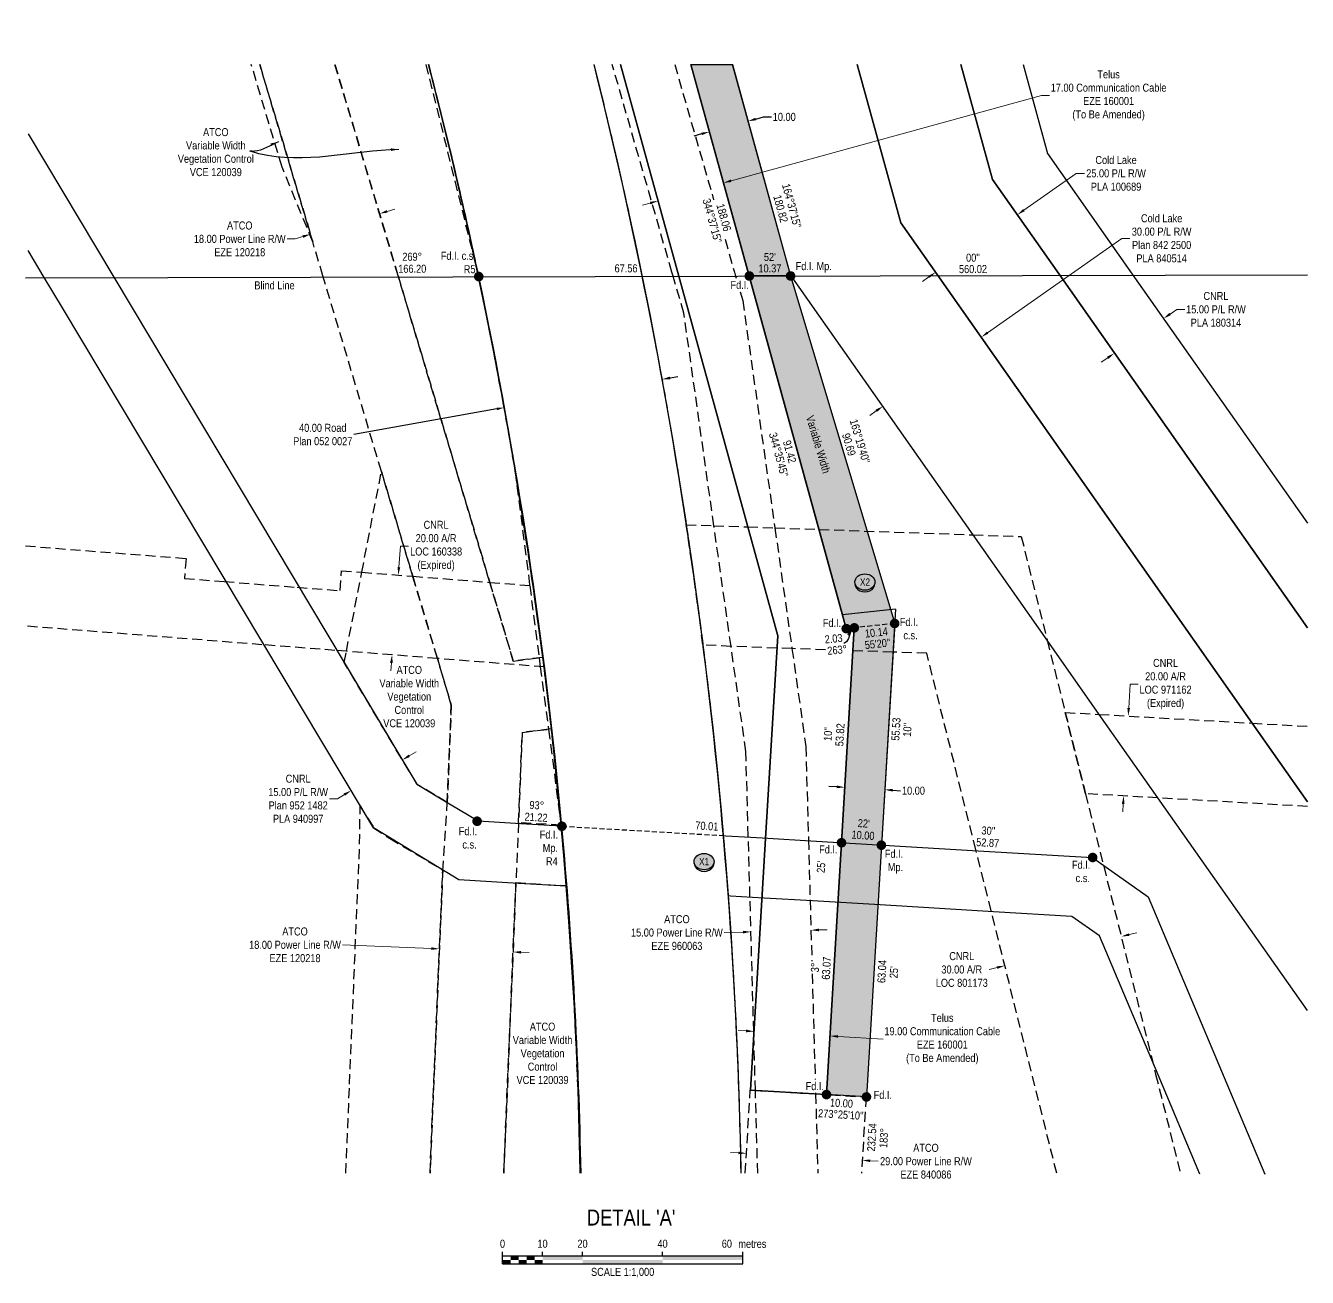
# Model space of a CAD drawing. Extents: x 506429 to 517084, y 6049655 to 6059669.
# Drawn here: x 508036 to 509636, y 6050134 to 6051697 of the extents above; entities that cross this region are included whole.
import ezdxf
from ezdxf.enums import TextEntityAlignment as Align

# ---------------------------------------------------------------- set-up
doc = ezdxf.new("R2010")
doc.units = 0
doc.header["$LTSCALE"] = 5
doc.header["$PDSIZE"] = 0.5
for name, pattern in [('foc-ACCESSROAD', [3.75, 2.5, -1.25]), ('foc-FLOWLINE', [3.75, 2.5, -1.25]), ('foc-TIELINE', [1.875, 1.25, -0.625]), ('foc-TRAV', [1.875, 1.25, -0.625])]:
    doc.linetypes.add(name, pattern=pattern)
doc.layers.get('Defpoints').update_dxf_attribs({"color": 9})
for name, color, linetype, lineweight in [('C-EZE-T', 13, 'Continuous', 9), ('F-AR-T', 190, 'Continuous', 9), ('F-EZE-T', 190, 'Continuous', 9), ('F-RW-T', 190, 'Continuous', 9)]:
    doc.layers.add(name, color=color, linetype=linetype, lineweight=lineweight)
for name, color, linetype in [('C-RW', 13, 'Continuous'), ('DETAIL-T', 7, 'Continuous'), ('F-AR', 190, 'foc-ACCESSROAD'), ('F-EZE', 190, 'foc-FLOWLINE'), ('F-RW', 190, 'Continuous'), ('F-VCE', 190, 'foc-FLOWLINE'), ('F-WS', 190, 'foc-ACCESSROAD'), ('L-BD', 7, 'Continuous'), ('L-BD1', 253, 'Continuous'), ('L-MON', 1, 'Continuous'), ('L-SEC', 7, 'Continuous'), ('L-TIE', 7, 'foc-TIELINE'), ('L-TITLEDB', 4, 'Continuous'), ('L-TITLEDB-T', 4, 'Continuous'), ('L-TRAV', 7, 'foc-TRAV'), ('P-CROSSINGS', 250, 'Continuous'), ('P-PROPOSED', 10, 'Continuous'), ('P-PROPOSED-H', 21, 'Continuous'), ('P-TXT', 4, 'Continuous')]:
    doc.layers.add(name, color=color, linetype=linetype)
doc.layers.add('Z-POINTNUMBER', color=215, linetype='Continuous', plot=False)
doc.styles.add('80', font='ARIALN.TTF', dxfattribs={"height": 10})
doc.styles.add('80CG', font='ARIALN.TTF', dxfattribs={"height": 10})
doc.styles.add('80L', font='ARIALN.TTF', dxfattribs={"height": 10})
doc.styles.add('Crossing', font='ARIALN.TTF', dxfattribs={"height": 10})
doc.dimstyles.new('Compass 5 000', dxfattribs={"dimscale": 5, "dimtxt": 9, "dimasz": 2, "dimexe": 0.2, "dimexo": 0.0625, "dimgap": 0.5, "dimtad": 0, "dimtih": 1, "dimtoh": 1, "dimzin": 0, "dimdsep": 46, "dimtxsty": '80CG', "dimcen": 0.1, "dimse1": 1, "dimse2": 1, "dimclrd": 256, "dimclrt": 256, "dimaunit": 1, "dimadec": 4, "dimazin": 0, "dimtfac": 0.06, "dimtofl": 0, "dimtmove": 0, "dimatfit": 1, "dimfxl": 0.2, "dimtolj": 1, "dimtzin": 0, "dimlwd": -1, "dimarcsym": 0})

# ---------------------------------------------------------------- blocks, each defined once
blk = doc.blocks.new('*D1034')
at = {"layer": 'Defpoints', "color": 0, "transparency": 16777216}
for p in [(508306, 6051025.9), (508298.1, 6050926.3), (508493.6, 6050910.9)]:
    blk.add_point(p, dxfattribs=at)
at = {"layer": 'F-AR-T', "transparency": 16777216}
for p, q in [((508502.2, 6051020.5), (508504.3, 6051046.9)), ((508504.3, 6051046.9), (508514.3, 6051046.9)), ((508492.8, 6050901), (508492, 6050891))]:
    blk.add_line(p, q, dxfattribs=at)
for points in [[(508500.5, 6051020.6), (508503.9, 6051020.4), (508501.4, 6051010.5)], [(508491.1, 6050901.1), (508494.5, 6050900.8), (508493.6, 6050910.9)]]:
    blk.add_solid(points, dxfattribs=at)
at = {"layer": 'F-AR-T', "transparency": 16777216, "insert": (508548.6, 6051046.9), "char_height": 10, "attachment_point": 5, "style": '80CG'}
blk.add_mtext('\\A1;CNRL\\P20.00 A/R\\PLOC 160338\\P(Expired)', dxfattribs=at)
blk = doc.blocks.new('*D1033')
at = {"layer": 'C-EZE-T', "transparency": 16777216}
for p, q in [((508917, 6051503), (509304.2, 6051609.4)), ((509304.2, 6051609.4), (509314.2, 6051609.4)), ((508816, 6051475.2), (508806.3, 6051472.6))]:
    blk.add_line(p, q, dxfattribs=at)
for points in [[(508916.6, 6051504.6), (508917.4, 6051501.4), (508907.3, 6051500.4)], [(508815.5, 6051476.8), (508816.4, 6051473.6), (508825.6, 6051477.9)]]:
    blk.add_solid(points, dxfattribs=at)
at = {"layer": 'Defpoints', "color": 0, "transparency": 16777216}
for p in [(508883.2, 6051588.1), (508801.5, 6051565.7), (508907.3, 6051500.4)]:
    blk.add_point(p, dxfattribs=at)
at = {"layer": 'C-EZE-T', "transparency": 16777216, "insert": (509388.1, 6051609.4), "char_height": 10, "attachment_point": 5, "style": '80CG'}
blk.add_mtext('\\A1;Telus\\P17.00 Communication Cable\\PEZE 160001\\P(To Be Amended) ', dxfattribs=at)
blk = doc.blocks.new('*D1032')
at = {"layer": 'Defpoints', "color": 0, "transparency": 16777216}
for p in [(508552.7, 6050543.9), (508551.5, 6050513.3), (508643.4, 6050509.4)]:
    blk.add_point(p, dxfattribs=at)
at = {"layer": 'F-RW-T', "transparency": 16777216}
for p, q in [((508542.7, 6050544.3), (508431.7, 6050548.9)), ((508654.6, 6050539.6), (508664.6, 6050539.2))]:
    blk.add_line(p, q, dxfattribs=at)
for points in [[(508542.8, 6050545.9), (508542.7, 6050542.6), (508552.7, 6050543.9)], [(508654.7, 6050541.2), (508654.6, 6050537.9), (508644.6, 6050540)]]:
    blk.add_solid(points, dxfattribs=at)
at = {"layer": 'F-RW-T', "transparency": 16777216, "insert": (508372.5, 6050548.9), "char_height": 10, "attachment_point": 5, "style": '80CG'}
blk.add_mtext('\\A1;ATCO\\P18.00 Power Line R/W\\PEZE 120218', dxfattribs=at)
blk = doc.blocks.new('*D1035')
at = {"layer": 'Defpoints', "color": 0, "transparency": 16777216}
for p in [(509456.7, 6051330.9), (509534.7, 6051219.9), (509473.4, 6051176.8)]:
    blk.add_point(p, dxfattribs=at)
at = {"layer": 'F-RW-T', "transparency": 16777216}
for p, q in [((509464.9, 6051336.6), (509473.1, 6051342.4)), ((509473.1, 6051342.4), (509483.1, 6051342.4)), ((509387.2, 6051282.1), (509379, 6051276.3))]:
    blk.add_line(p, q, dxfattribs=at)
for points in [[(509463.9, 6051338), (509465.8, 6051335.3), (509456.7, 6051330.9)], [(509386.2, 6051283.4), (509388.2, 6051280.7), (509395.4, 6051287.8)]]:
    blk.add_solid(points, dxfattribs=at)
at = {"layer": 'F-RW-T', "transparency": 16777216, "insert": (509522.1, 6051342.4), "char_height": 10, "attachment_point": 5, "style": '80CG'}
blk.add_mtext('\\A1;CNRL\\P15.00 P/L R/W\\PPLA 180314', dxfattribs=at)
blk = doc.blocks.new('*D1036')
at = {"layer": 'Defpoints', "color": 0, "transparency": 16777216}
for p in [(508392.6, 6051747.5), (508306.4, 6051721.7), (508477.9, 6051461.9)]:
    blk.add_point(p, dxfattribs=at)
at = {"layer": 'F-RW-T', "transparency": 16777216}
for p, q in [((508487.5, 6051464.8), (508497.1, 6051467.7)), ((508372.6, 6051430.4), (508362.6, 6051430.4)), ((508382.2, 6051433.3), (508372.6, 6051430.4))]:
    blk.add_line(p, q, dxfattribs=at)
for points in [[(508487, 6051466.4), (508488, 6051463.2), (508477.9, 6051461.9)], [(508381.7, 6051434.9), (508382.7, 6051431.7), (508391.8, 6051436.2)]]:
    blk.add_solid(points, dxfattribs=at)
at = {"layer": 'F-RW-T', "transparency": 16777216, "insert": (508303.5, 6051430.4), "char_height": 10, "attachment_point": 5, "style": '80CG'}
blk.add_mtext('\\A1;ATCO\\P18.00 Power Line R/W\\PEZE 120218', dxfattribs=at)
blk = doc.blocks.new('fdia')
at = {"color": 255, "const_width": 1}
blk.add_lwpolyline([(-0.5, 0, 1), (0.5, 0, 1)], format="xyb", close=True, dxfattribs=at)
blk = doc.blocks.new('Fdiaa')
blk.add_blockref('fdia', (0, 0))
blk = doc.blocks.new('fdib')
at = {"color": 1, "const_width": 1.6}
blk.add_lwpolyline([(-0.4, 0, 1), (0.4, 0, 1)], format="xyb", close=True, dxfattribs=at)
at = {"color": 1}
blk.add_circle((0, 0), 0.8, dxfattribs=at)
blk = doc.blocks.new('Fdibb')
blk.add_blockref('fdib', (0, 0))
blk = doc.blocks.new('fdicc')
for name in ['Fdibb', 'Fdiaa']:
    blk.add_blockref(name, (0, 0))
blk = doc.blocks.new('FDI')
blk.add_blockref('fdicc', (0, 0))
blk = doc.blocks.new('*U1061')
at = {"color": 0}
for p, q in [((-150, 0), (-150, 15)), ((-150, 10), (150.2, 10)), ((-150, 0), (150.2, 0)), ((-100, 10), (-100, 15)), ((-50, 10), (-50, 15)), ((50, 10), (50, 15)), ((150.2, 0), (150.2, 15))]:
    blk.add_line(p, q, dxfattribs=at)
for points in [[(-150, 5), (-140, 5), (-150, 0), (-140, 0)], [(-140, 10), (-130, 10), (-140, 5), (-130, 5)], [(-130, 5), (-120, 5), (-130, 0), (-120, 0)], [(-120, 10), (-110, 10), (-120, 5), (-110, 5)], [(-110, 5), (-100, 5), (-110, 0), (-100, 0)], [(-100, 10), (-50, 10), (-100, 5), (-50, 5)], [(-50, 5), (50, 5), (-50, 0), (50, 0)], [(50, 10), (150.2, 10), (50, 5), (150.2, 5)]]:
    blk.add_solid(points, dxfattribs=at)
at = {"color": 0, "style": '80'}
blk.add_text('metres', height=10, dxfattribs=at).set_placement((162.2, 20), align=Align.CENTER)
at = {"color": 0, "char_height": 10, "style": '80'}
for s, insert, attachment_point in [('0', (-150, 30.2), 2), ('10', (-100, 30.2), 2), ('20', (-50, 30.2), 2), ('40', (50, 30.2), 2), ('60', (136.7, 30.2), 3), ('SCALE 1:1,000', (0.1, -5), 2)]:
    blk.add_mtext(s, dxfattribs=dict(at, insert=insert, attachment_point=attachment_point))
blk = doc.blocks.new('*D1037')
at = {"layer": 'Defpoints', "color": 0, "transparency": 16777216}
for p in [(508505.4, 6050781.7), (508441.5, 6050743.5), (508442.6, 6050741.6)]:
    blk.add_point(p, dxfattribs=at)
at = {"layer": 'F-RW-T', "transparency": 16777216}
for p, q in [((508515.1, 6050784.9), (508523.6, 6050790.1)), ((508425.5, 6050731.3), (508415.5, 6050731.3)), ((508434.1, 6050736.5), (508425.5, 6050731.3))]:
    blk.add_line(p, q, dxfattribs=at)
for points in [[(508514.2, 6050786.4), (508515.9, 6050783.5), (508506.5, 6050779.8)], [(508433.2, 6050737.9), (508434.9, 6050735), (508442.6, 6050741.6)]]:
    blk.add_solid(points, dxfattribs=at)
at = {"layer": 'F-RW-T', "transparency": 16777216, "insert": (508376.4, 6050731.3), "char_height": 10, "attachment_point": 5, "style": '80CG'}
blk.add_mtext('\\A1;CNRL\\P15.00 P/L R/W\\PPlan 952 1482\\PPLA 940997', dxfattribs=at)
blk = doc.blocks.new('*D1038')
at = {"layer": 'Defpoints', "color": 0, "transparency": 16777216}
for p in [(508833.9, 6051237.4), (508634.1, 6051219.9), (508637.3, 6051202.2)]:
    blk.add_point(p, dxfattribs=at)
at = {"layer": 'L-TITLEDB-T', "transparency": 16777216}
for p, q in [((508840.6, 6051256.9), (508850.5, 6051258.6)), ((508624.3, 6051218.1), (508445.9, 6051186.1))]:
    blk.add_line(p, q, dxfattribs=at)
for points in [[(508840.3, 6051258.5), (508840.9, 6051255.2), (508830.8, 6051255.1)], [(508624, 6051219.7), (508624.6, 6051216.5), (508634.1, 6051219.9)]]:
    blk.add_solid(points, dxfattribs=at)
at = {"layer": 'L-TITLEDB-T', "transparency": 16777216, "insert": (508407.1, 6051186.1), "char_height": 10, "attachment_point": 5, "style": '80CG'}
blk.add_mtext('\\A1;40.00 Road\\PPlan 052 0027', dxfattribs=at)
blk = doc.blocks.new('*D1039')
at = {"layer": 'Defpoints', "color": 0, "transparency": 16777216}
for p in [(509274.1, 6051460.5), (509381.1, 6051308.2), (509278.9, 6051236.4)]:
    blk.add_point(p, dxfattribs=at)
at = {"layer": 'F-RW-T', "transparency": 16777216}
for p, q in [((509282.3, 6051466.2), (509347.8, 6051512.2)), ((509347.8, 6051512.2), (509357.8, 6051512.2)), ((509163.8, 6051383), (509155.6, 6051377.2))]:
    blk.add_line(p, q, dxfattribs=at)
for points in [[(509281.4, 6051467.6), (509283.3, 6051464.9), (509274.1, 6051460.5)], [(509162.8, 6051384.3), (509164.7, 6051381.6), (509171.9, 6051388.7)]]:
    blk.add_solid(points, dxfattribs=at)
at = {"layer": 'F-RW-T', "transparency": 16777216, "insert": (509397.4, 6051512.2), "char_height": 10, "attachment_point": 5, "style": '80CG'}
blk.add_mtext('\\A1;Cold Lake\\P25.00 P/L R/W\\PPLA 100689', dxfattribs=at)
blk = doc.blocks.new('*D1040')
at = {"layer": 'Defpoints', "color": 0, "transparency": 16777216}
for p in [(509106.2, 6051221.4), (509278.9, 6051236.4), (509156.2, 6051150.3)]:
    blk.add_point(p, dxfattribs=at)
at = {"layer": 'F-RW-T', "transparency": 16777216}
for p, q in [((509237.1, 6051313.3), (509404.8, 6051431.1)), ((509404.8, 6051431.1), (509414.8, 6051431.1)), ((509098.1, 6051215.7), (509089.9, 6051210))]:
    blk.add_line(p, q, dxfattribs=at)
for points in [[(509236.1, 6051314.7), (509238, 6051312), (509228.9, 6051307.6)], [(509097.1, 6051217.1), (509099, 6051214.3), (509106.2, 6051221.4)]]:
    blk.add_solid(points, dxfattribs=at)
at = {"layer": 'F-RW-T', "transparency": 16777216, "insert": (509454.3, 6051431.1), "char_height": 10, "attachment_point": 5, "style": '80CG'}
blk.add_mtext('\\A1;Cold Lake\\P30.00 P/L R/W\\PPlan 842 2500\\PPLA 840514', dxfattribs=at)
blk = doc.blocks.new('*D1041')
at = {"layer": 'Defpoints', "color": 0, "transparency": 16777216}
for p in [(509329.8, 6050855.8), (509184.4, 6050819.5), (509258.5, 6050522.9)]:
    blk.add_point(p, dxfattribs=at)
at = {"layer": 'F-AR-T', "transparency": 16777216}
for p, q in [((509413.6, 6050561.7), (509423.3, 6050564.1)), ((509248.8, 6050520.5), (509239.1, 6050518.1))]:
    blk.add_line(p, q, dxfattribs=at)
for points in [[(509413.2, 6050563.3), (509414, 6050560.1), (509403.9, 6050559.3)], [(509248.4, 6050522.1), (509249.2, 6050518.9), (509258.5, 6050522.9)]]:
    blk.add_solid(points, dxfattribs=at)
at = {"layer": 'F-AR-T', "transparency": 16777216, "insert": (509204.8, 6050518.1), "char_height": 10, "attachment_point": 5, "style": '80CG'}
blk.add_mtext('\\A1;CNRL\\P30.00 A/R\\PLOC 801173', dxfattribs=at)
blk = doc.blocks.new('*D1042')
at = {"layer": 'Defpoints', "color": 0, "transparency": 16777216}
for p in [(509412.6, 6050834.6), (509506, 6050829.2), (509500.3, 6050729.5)]:
    blk.add_point(p, dxfattribs=at)
at = {"layer": 'F-AR-T', "transparency": 16777216}
for p, q in [((509413.2, 6050844.6), (509414.9, 6050874.4)), ((509414.9, 6050874.4), (509424.9, 6050874.4)), ((509406.3, 6050724.9), (509405.7, 6050714.9))]:
    blk.add_line(p, q, dxfattribs=at)
for points in [[(509411.5, 6050844.7), (509414.8, 6050844.5), (509412.6, 6050834.6)], [(509404.6, 6050725), (509408, 6050724.8), (509406.9, 6050734.9)]]:
    blk.add_solid(points, dxfattribs=at)
at = {"layer": 'F-AR-T', "transparency": 16777216, "insert": (509459.2, 6050874.4), "char_height": 10, "attachment_point": 5, "style": '80CG'}
blk.add_mtext('\\A1;CNRL\\P20.00 A/R\\PLOC 971162\\P(Expired)', dxfattribs=at)
blk = doc.blocks.new('xing2')
h = blk.add_hatch(color=50)
h.dxf.hatch_style = 1
edge = h.paths.add_edge_path()
edge.add_ellipse((0, 0), major_axis=(-12.5, 0), ratio=0.816297, start_angle=0, end_angle=360)
h = blk.add_hatch(color=250)
h.dxf.hatch_style = 1
edge = h.paths.add_edge_path()
edge.add_ellipse((0, -2), major_axis=(-12.5, 0), ratio=0.816297, start_angle=0, end_angle=180)
edge.add_line((12.5, -2), (12.5, 0))
edge.add_ellipse((0, 0), major_axis=(-12.5, 0), ratio=0.816297, start_angle=0, end_angle=180, ccw=False)
edge.add_line((-12.5, 0), (-12.5, -2))
at = {"color": 250}
blk.add_ellipse((0, 0), major_axis=(-12.5, 0), ratio=0.816297, dxfattribs=at)
blk.add_ellipse((0, -2), major_axis=(-12.5, 0), ratio=0.816297, start_param=0, end_param=3.141593, dxfattribs=at)
at = {"color": 250, "style": 'Crossing'}
blk.add_attdef('CROSSING', text='', height=9, dxfattribs=at).set_placement((0.1, 0), align=Align.MIDDLE_CENTER)
at = {"color": 250, "style": 'Crossing', "flags": 1}
for tag, p in [('OWNER', (0.1, -12.5)), ('DESCRIPTION', (0.1, -25.8)), ('LOCATION', (0.1, -39.3)), ('DWG_REF', (0.1, -52.8))]:
    blk.add_attdef(tag, text='', height=9, dxfattribs=at).set_placement(p, align=Align.MIDDLE_CENTER)
blk = doc.blocks.new('*D1214')
at = {"layer": 'Defpoints', "color": 0, "transparency": 16777216}
for p in [(508937.7, 6051578.3), (508938, 6051577.4), (508889.5, 6051565.1)]:
    blk.add_point(p, dxfattribs=at)
at = {"layer": 'P-TXT', "transparency": 16777216}
for p, q in [((508947.6, 6051580.1), (508957.3, 6051582.7)), ((508957.3, 6051582.7), (508967.3, 6051582.7)), ((508880.1, 6051561.5), (508870.5, 6051558.9))]:
    blk.add_line(p, q, dxfattribs=at)
for points in [[(508947.2, 6051581.7), (508948.1, 6051578.5), (508938, 6051577.4)], [(508879.7, 6051563.1), (508880.5, 6051559.9), (508889.8, 6051564.2)]]:
    blk.add_solid(points, dxfattribs=at)
at = {"layer": 'P-TXT', "transparency": 16777216, "insert": (508983.2, 6051582.7), "char_height": 10, "attachment_point": 5, "style": '80CG'}
blk.add_mtext('\\A1;10.00', dxfattribs=at)
blk = doc.blocks.new('*D1215')
at = {"layer": 'Defpoints', "color": 0, "transparency": 16777216}
for p in [(509059.8, 6050761.8), (509109.6, 6050758.8), (509108.6, 6050742.6)]:
    blk.add_point(p, dxfattribs=at)
at = {"layer": 'P-TXT', "transparency": 16777216}
for p, q in [((509048.8, 6050746.2), (509038.8, 6050746.8)), ((509118.6, 6050742), (509128.5, 6050741.4))]:
    blk.add_line(p, q, dxfattribs=at)
for points in [[(509048.9, 6050747.9), (509048.7, 6050744.5), (509058.8, 6050745.6)], [(509118.7, 6050743.7), (509118.5, 6050740.3), (509108.6, 6050742.6)]]:
    blk.add_solid(points, dxfattribs=at)
at = {"layer": 'P-TXT', "transparency": 16777216, "insert": (509144.5, 6050741.4), "char_height": 10, "attachment_point": 5, "style": '80CG'}
blk.add_mtext('\\A1;10.00', dxfattribs=at)
blk = doc.blocks.new('*D1216')
at = {"layer": 'C-EZE-T', "transparency": 16777216}
for p, q in [((508935.5, 6050441.4), (508925.6, 6050442)), ((509050.3, 6050434.5), (509106.5, 6050431.2))]:
    blk.add_line(p, q, dxfattribs=at)
for points in [[(508935.6, 6050443.1), (508935.4, 6050439.7), (508945.5, 6050440.8)], [(509050.4, 6050436.2), (509050.2, 6050432.9), (509040.3, 6050435.1)]]:
    blk.add_solid(points, dxfattribs=at)
at = {"layer": 'Defpoints', "color": 0, "transparency": 16777216}
for p in [(508947.2, 6050468.3), (509041.9, 6050462.6), (509040.3, 6050435.1)]:
    blk.add_point(p, dxfattribs=at)
at = {"layer": 'C-EZE-T', "transparency": 16777216, "insert": (509180.5, 6050431.2), "char_height": 10, "attachment_point": 5, "style": '80CG'}
blk.add_mtext('\\A1;Telus\\P19.00 Communication Cable\\PEZE 160001\\P(To Be Amended) ', dxfattribs=at)
blk = doc.blocks.new('*D1232')
at = {"layer": 'Defpoints', "color": 0, "transparency": 16777216}
for p in [(508937.2, 6050307), (509081.7, 6050298.4), (509080.6, 6050279.9)]:
    blk.add_point(p, dxfattribs=at)
at = {"layer": 'F-EZE-T', "transparency": 16777216}
for p, q in [((508926.1, 6050289.1), (508916.1, 6050289.7)), ((509090.5, 6050279.3), (509100.5, 6050278.7))]:
    blk.add_line(p, q, dxfattribs=at)
for points in [[(508926.2, 6050290.8), (508926, 6050287.5), (508936, 6050288.5)], [(509090.6, 6050280.9), (509090.4, 6050277.6), (509080.6, 6050279.9)]]:
    blk.add_solid(points, dxfattribs=at)
at = {"layer": 'F-EZE-T', "transparency": 16777216, "insert": (509160.1, 6050278.7), "char_height": 10, "attachment_point": 5, "style": '80CG'}
blk.add_mtext('\\A1;ATCO\\P29.00 Power Line R/W\\PEZE 840086', dxfattribs=at)
blk = doc.blocks.new('*D1233')
at = {"layer": 'Defpoints', "color": 0, "transparency": 16777216}
for p in [(508941.6, 6050565.2), (508941.6, 6050565.1), (509016.6, 6050567.3)]:
    blk.add_point(p, dxfattribs=at)
at = {"layer": 'F-EZE-T', "transparency": 16777216}
for p, q in [((508931.6, 6050564.8), (508908.4, 6050564.2)), ((509026.6, 6050567.5), (509036.6, 6050567.8))]:
    blk.add_line(p, q, dxfattribs=at)
for points in [[(508931.6, 6050566.5), (508931.7, 6050563.2), (508941.6, 6050565.1)], [(509026.5, 6050569.2), (509026.6, 6050565.8), (509016.6, 6050567.2)]]:
    blk.add_solid(points, dxfattribs=at)
at = {"layer": 'F-EZE-T', "transparency": 16777216, "insert": (508849.2, 6050564.2), "char_height": 10, "attachment_point": 5, "style": '80CG'}
blk.add_mtext('\\A1;ATCO\\P15.00 Power Line R/W\\PEZE 960063', dxfattribs=at)

msp = doc.modelspace()

# ---------------------------------------------------------------- hatches: boundary and pattern name
at = {"layer": 'P-PROPOSED-H'}
h = msp.add_hatch(color=256, dxfattribs=at)
h.dxf.hatch_style = 1
h.paths.add_polyline_path([(508918.633, 6051648.335), (508866.597, 6051648.335), (508939.604, 6051384.108), (509060.604, 6050943.746), (509070.684, 6050944.766), (509054.702, 6050676.404), (509035.901, 6050361.945), (509085.796, 6050358.986), (509104.417, 6050673.32), (509121.054, 6050950.183), (508991.088, 6051384.138)])

# ---------------------------------------------------------------- linework, layer by layer
at = {"layer": 'C-RW'}
for p, q in [((508859.383, 6051355.006), (508778.723, 6051648.335)), ((508918.487, 6051648.335), (508991.088, 6051384.138)), ((508991.088, 6051384.138), (508939.604, 6051384.108)), ((508939.604, 6051384.108), (509055.91, 6050960.828)), ((508975.009, 6050934.762), (508859.383, 6051355.006)), ((509122.117, 6050967.878), (509055.91, 6050960.828)), ((509122.117, 6050967.878), (509104.417, 6050673.32)), ((508959.814, 6050681.886), (508975.009, 6050934.762)), ((508941.193, 6050367.552), (508959.814, 6050681.886)), ((509104.417, 6050673.32), (509085.796, 6050358.986)), ((509085.796, 6050358.986), (508941.193, 6050367.552))]:
    msp.add_line(p, q, dxfattribs=at)
at = {"layer": 'C-RW', "flags": 128}
for points in [[(508778.723, 6051648.335), (508859.383, 6051355.006), (508975.009, 6050934.762), (508959.814, 6050681.886), (508941.193, 6050367.552), (509035.901, 6050361.942), (509054.702, 6050676.404), (509070.684, 6050944.766), (509060.604, 6050943.746), (508939.309, 6051383.984), (508866.597, 6051648.335)], [(509035.901, 6050361.945), (509054.702, 6050676.404), (509070.684, 6050944.766), (509060.604, 6050943.746), (508939.309, 6051383.984), (508866.597, 6051648.335)]]:
    msp.add_lwpolyline(points, dxfattribs=at)
at = {"layer": 'F-AR'}
for points in [[(508728.624, 6050263.734), (508728.581, 6050266.586), (508727.384, 6050317.537), (508725.75, 6050368.473), (508723.682, 6050419.398), (508721.175, 6050470.303), (508718.235, 6050521.182), (508714.857, 6050572.031), (508711.049, 6050622.857), (508707.936, 6050660.59), (508704.582, 6050698.304), (508700.754, 6050738.411), (508699.826, 6050747.685), (508696.662, 6050778.501), (508692.474, 6050818.585), (508689.426, 6050846.409), (508683.483, 6050895.668), (508681.796, 6050907.861), (508676.853, 6050944.768), (508675.367, 6050955.803), (508670.085, 6050993.921), (508668.676, 6051003.707), (508662.905, 6051043.008), (508661.604, 6051051.56), (508655.321, 6051092.032), (508654.142, 6051099.362), (508647.328, 6051140.995), (508646.291, 6051147.088), (508638.913, 6051189.885), (508638.062, 6051194.759), (508630.108, 6051238.706), (508629.437, 6051242.356), (508620.586, 6051289.074), (508611.142, 6051336.802), (508601.258, 6051384.654), (508590.638, 6051433.814), (508579.617, 6051482.829), (508568.179, 6051531.742), (508556.327, 6051580.561), (508544.068, 6051629.278), (508539.101, 6051648.335)], [(508745.472, 6051648.335), (508750.467, 6051628.49), (508762.718, 6051578.018), (508774.547, 6051527.444), (508785.947, 6051476.774), (508796.916, 6051426.007), (508805.422, 6051385.108), (508815.622, 6051334.178), (508825.398, 6051283.09), (508834.745, 6051231.921), (508843.656, 6051180.672), (508852.134, 6051129.354), (508860.181, 6051077.963), (508860.846, 6051073.451), (508867.774, 6051026.501), (508868.237, 6051023.285), (508874.982, 6050974.849), (508881.711, 6050923.364), (508888.005, 6050871.778), (508893.873, 6050820.093), (508899.303, 6050768.361), (508904.293, 6050716.588), (508906.999, 6050686.272), (508910.152, 6050648.568), (508913.069, 6050610.845), (508916.767, 6050558.009), (508920.014, 6050505.141), (508922.802, 6050452.249), (508925.134, 6050399.334), (508927.012, 6050346.4), (508928.432, 6050293.451), (508928.975, 6050263.734)], [(509034.62, 6050917.413), (508992.846, 6050918.879), (508973.846, 6050919.546), (508916.757, 6050921.551), (508881.711, 6050923.364), (508874.982, 6050974.849), (508868.237, 6051023.285), (508867.774, 6051026.501), (508860.846, 6051073.451), (508895.435, 6051072.242), (508937.807, 6051070.757), (508971.524, 6051069.574), (509026.775, 6051067.632), (509219.02, 6051060.887), (509279.063, 6051058.78), (509311.413, 6050929.342), (509333.965, 6050839.103), (509359.337, 6050737.585), (509381.946, 6050647.117), (509446.825, 6050387.514), (509477.761, 6050263.734)], [(508036.207, 6051047.097), (508236.505, 6051031.358), (508234.548, 6051006.458), (508284.075, 6051002.567), (508375.263, 6050995.403), (508428.757, 6050991.197), (508430.712, 6051016.094), (508455.818, 6051014.122), (508519.489, 6051009.121), (508615.589, 6051001.566), (508669.59, 6050997.328), (508670.077, 6050993.917), (508674.295, 6050963.589), (508675.357, 6050955.799), (508676.83, 6050944.761), (508679.838, 6050922.149), (508681.754, 6050907.822), (508682.397, 6050903.034), (508683.311, 6050895.861), (508550.172, 6050906.499), (508436.546, 6050915.427), (508422.363, 6050916.542), (508331.258, 6050923.699), (508036.207, 6050946.885)], [(509323.303, 6050263.734), (509241.423, 6050591.357), (509222.387, 6050667.521), (509161.043, 6050912.975), (509118.648, 6050914.463), (509063.397, 6050916.402)], [(509636.212, 6050721.705), (509449.733, 6050732.404), (509359.337, 6050737.585), (509333.965, 6050839.103), (509376.504, 6050836.666), (509567.323, 6050825.718), (509636.212, 6050821.776)]]:
    msp.add_lwpolyline(points, dxfattribs=at)
at = {"layer": 'F-EZE'}
for points in [[(508540.993, 6050263.734), (508556.831, 6050641.444), (508562.444, 6050725.946), (508567.576, 6050848.292), (508550.172, 6050906.499), (508519.489, 6051009.121), (508480.381, 6051139.914), (508407.326, 6051384.221), (508394.582, 6051426.87), (508328.363, 6051648.335)], [(508422.202, 6051648.335), (508501.107, 6051384.43), (508615.589, 6051001.566), (508644.982, 6050903.267), (508681.754, 6050907.822), (508682.397, 6050903.034), (508683.345, 6050895.815), (508689.301, 6050846.365), (508692.437, 6050818.581), (508656.131, 6050814.049), (508651.411, 6050701.462), (508648.267, 6050626.589), (508633.054, 6050263.734)], [(508950.088, 6050263.734), (508947.188, 6050367.138), (508945.111, 6050441.138), (508940.395, 6050609.224), (508938.286, 6050684.411), (508935.312, 6050790.403), (508916.757, 6050921.551), (508895.435, 6051072.242), (508857.885, 6051337.634), (508844.05, 6051385.195), (508843.001, 6051388.783), (508768.412, 6051648.335)], [(508846.437, 6051648.335), (508895.031, 6051479.347)], [(508909.252, 6051429.894), (508921.025, 6051388.952), (508922.075, 6051385.37), (508923.269, 6051381.263)], [(508928.157, 6051364.449), (508931.357, 6051353.439), (508971.524, 6051069.574), (508992.846, 6050918.879), (509010.13, 6050796.727), (509013.406, 6050679.951), (509015.516, 6050604.767), (509017.657, 6050528.436)], [(509018.098, 6050512.718), (509021.8, 6050380.777)], [(508934.53, 6050263.734), (508940.826, 6050367.518), (508947.188, 6050367.142), (509022.307, 6050362.688), (509085.306, 6050358.95), (509079.598, 6050263.734)], [(509022.271, 6050363.964), (509022.307, 6050362.685), (509025.083, 6050263.734)]]:
    msp.add_lwpolyline(points, dxfattribs=at)
at = {"layer": 'F-RW'}
for points in [[(509636.212, 6050466.905), (509449.733, 6050732.404), (509376.504, 6050836.666), (509311.413, 6050929.342), (509219.02, 6051060.887), (508990.998, 6051385.527), (508918.633, 6051648.335)], [(509074.092, 6051648.335), (509128.586, 6051450.44), (509173.88, 6051385.941), (509567.323, 6050825.718), (509636.212, 6050727.627)], [(509636.212, 6050727.627), (509567.323, 6050825.718), (509173.88, 6051385.941), (509128.586, 6051450.44), (509074.092, 6051648.335)], [(509203.616, 6051648.335), (509243.228, 6051504.485), (509326.234, 6051386.284), (509636.212, 6050944.899)], [(509636.212, 6050944.922), (509326.234, 6051386.284), (509243.228, 6051504.485), (509203.616, 6051648.335)], [(509281.329, 6051648.335), (509312.013, 6051536.909), (509417.635, 6051386.49), (509636.212, 6051075.311)], [(508039.277, 6051561.723), (508146.458, 6051382.586), (508436.285, 6050897.324), (508498.392, 6050793.338), (508524.58, 6050749.49), (508565.515, 6050724.897), (508600.982, 6050703.588), (508654.481, 6050700.409), (508704.659, 6050697.432)], [(508711.114, 6050621.986), (508651.338, 6050625.54), (508576.972, 6050629.96), (508561.921, 6050639.159), (508559.901, 6050640.391), (508493.676, 6050680.866), (508470.513, 6050695.021), (508456.806, 6050717.932), (508082.16, 6051344.157), (508059.298, 6051382.394), (508039.277, 6051415.853)], [(508907.072, 6050685.401), (508910.07, 6050685.223), (508941.357, 6050683.362), (508962.683, 6050682.097), (509016.477, 6050678.901), (509107.29, 6050673.511), (509225.457, 6050666.472), (509368.182, 6050657.973), (509385.017, 6050646.068), (509437.45, 6050608.985), (509583.31, 6050262.685)], [(509502.027, 6050262.685), (509449.896, 6050386.464), (509376.719, 6050560.216), (509342.395, 6050584.494), (509244.494, 6050590.308), (509102.813, 6050598.721), (509018.586, 6050603.718), (508958.205, 6050607.299), (508943.466, 6050608.175), (508916.14, 6050609.796), (508913.13, 6050609.975)]]:
    msp.add_lwpolyline(points, dxfattribs=at)
at = {"layer": 'F-VCE'}
for points in [[(508328.363, 6051648.335), (508394.582, 6051426.87), (508356.286, 6051519.978), (508317.908, 6051648.335)], [(508539.064, 6051648.335), (508544.024, 6051629.246), (508554.605, 6051587.434), (508556.314, 6051580.554), (508568.129, 6051531.71), (508578.732, 6051486.629), (508579.609, 6051482.825), (508590.587, 6051433.781), (508601.258, 6051384.654), (508611.094, 6051336.773), (508618.543, 6051299.458), (508620.569, 6051289.067), (508629.416, 6051242.345), (508630.093, 6051238.698), (508632.334, 6051226.492), (508638.031, 6051194.744), (508638.886, 6051189.87), (508644.944, 6051155.002), (508646.281, 6051147.084), (508647.303, 6051140.984), (508654.103, 6051099.344), (508655.284, 6051092.015), (508659.15, 6051067.497), (508661.587, 6051051.553), (508662.878, 6051042.997), (508668.663, 6051003.704), (508669.59, 6050997.328), (508670.073, 6050993.917), (508674.257, 6050963.574), (508675.325, 6050955.784), (508676.809, 6050944.753), (508679.84, 6050922.149), (508681.76, 6050907.822), (508644.982, 6050903.267), (508615.589, 6051001.566), (508501.107, 6051384.43), (508422.202, 6051648.335)], [(508435.93, 6050263.734), (508440.589, 6050374.83), (508446.867, 6050524.625), (508453.149, 6050674.417), (508453.787, 6050722.977), (508470.513, 6050695.021), (508490.605, 6050681.916), (508556.883, 6050642.236), (508540.993, 6050263.734)], [(508633.054, 6050263.734), (508648.267, 6050626.589), (508711.049, 6050622.857), (508714.749, 6050572.009), (508717.978, 6050525.149), (508718.222, 6050521.182), (508721.058, 6050470.285), (508723.682, 6050419.398), (508725.654, 6050368.466), (508727.235, 6050322.401), (508727.37, 6050317.537), (508728.502, 6050266.581), (508728.549, 6050263.734)]]:
    msp.add_lwpolyline(points, dxfattribs=at)
for points in [[(508567.576, 6050848.292), (508562.477, 6050726.722), (508524.58, 6050749.49), (508433.818, 6050901.455), (508436.546, 6050915.427), (508455.818, 6051014.122), (508480.381, 6051139.914), (508519.489, 6051009.121), (508550.172, 6050906.499), (508567.576, 6050848.292)], [(508698.865, 6050757.225), (508699.823, 6050747.685), (508700.742, 6050738.407), (508704.582, 6050698.304), (508651.411, 6050701.458), (508656.131, 6050814.049), (508692.437, 6050818.581), (508696.654, 6050778.498), (508698.865, 6050757.225)]]:
    msp.add_lwpolyline(points, close=True, dxfattribs=at)
at = {"layer": 'F-WS'}
msp.add_lwpolyline([(508535.826, 6051648.335), (508601.258, 6051384.654), (508610.957, 6051336.697), (508618.273, 6051299.306), (508620.278, 6051288.901), (508629.138, 6051242.19), (508629.821, 6051238.547), (508632.093, 6051226.359), (508637.914, 6051194.679), (508638.784, 6051189.813), (508644.737, 6051156.127), (508646.179, 6051147.044), (508647.122, 6051140.916), (508665.452, 6050997.652), (508677.267, 6050907.267), (508678.709, 6050896.229), (508688.916, 6050818.14), (508704.582, 6050698.304), (508706.825, 6050673.161), (508707.915, 6050660.582), (508711.049, 6050622.857), (508714.456, 6050571.958), (508717.592, 6050525.08), (508717.846, 6050521.112), (508720.853, 6050470.248), (508723.653, 6050419.394), (508723.938, 6050413.034), (508725.571, 6050368.462), (508727.006, 6050322.383), (508727.145, 6050317.519), (508728.367, 6050266.57), (508728.418, 6050263.734)], dxfattribs=at)
at = {"layer": 'L-SEC'}
msp.add_line((508036.207, 6051381.909), (509636.212, 6051385.626), dxfattribs=at)
at = {"layer": 'L-TIE'}
msp.add_line((508705.61, 6050697.019), (508907.072, 6050685.401), dxfattribs=at)
at = {"layer": 'L-TITLEDB'}
for points in [[(508728.624, 6050263.734), (508728.581, 6050266.586), (508727.384, 6050317.537), (508725.75, 6050368.473), (508723.682, 6050419.397), (508721.175, 6050470.302), (508718.235, 6050521.182), (508714.858, 6050572.031), (508711.049, 6050622.857), (508707.936, 6050660.59), (508704.582, 6050698.304), (508700.754, 6050738.41), (508699.826, 6050747.686), (508696.662, 6050778.501), (508692.474, 6050818.585), (508689.426, 6050846.409), (508683.483, 6050895.668), (508681.796, 6050907.861), (508676.852, 6050944.768), (508675.367, 6050955.802), (508670.085, 6050993.921), (508668.676, 6051003.707), (508662.905, 6051043.008), (508661.604, 6051051.56), (508655.322, 6051092.032), (508654.143, 6051099.362), (508647.328, 6051140.995), (508646.291, 6051147.088), (508638.913, 6051189.885), (508638.062, 6051194.758), (508630.108, 6051238.706), (508629.437, 6051242.356), (508620.586, 6051289.073), (508611.142, 6051336.802), (508601.258, 6051384.654), (508590.638, 6051433.814), (508579.617, 6051482.829), (508568.179, 6051531.742), (508556.326, 6051580.561), (508544.068, 6051629.279), (508539.101, 6051648.335)], [(508745.472, 6051648.335), (508750.467, 6051628.49), (508762.718, 6051578.018), (508774.547, 6051527.444), (508785.947, 6051476.774), (508796.916, 6051426.007), (508805.422, 6051385.108), (508815.622, 6051334.178), (508825.398, 6051283.09), (508834.744, 6051231.921), (508843.656, 6051180.672), (508852.133, 6051129.354), (508860.181, 6051077.962), (508860.846, 6051073.451), (508867.774, 6051026.502), (508868.237, 6051023.285), (508874.983, 6050974.849), (508881.711, 6050923.364), (508888.005, 6050871.778), (508893.872, 6050820.093), (508899.303, 6050768.361), (508904.293, 6050716.588), (508906.999, 6050686.272), (508910.152, 6050648.568), (508913.069, 6050610.846), (508916.768, 6050558.009), (508920.014, 6050505.141), (508922.802, 6050452.249), (508925.134, 6050399.334), (508927.013, 6050346.4), (508928.432, 6050293.451), (508928.976, 6050263.734)]]:
    msp.add_lwpolyline(points, dxfattribs=at)
at = {"layer": 'L-TRAV', "flags": 128}
msp.add_lwpolyline([(509121.054, 6050950.183), (509060.604, 6050943.746), (509055.91, 6050960.828)], dxfattribs=at)
at = {"layer": 'P-PROPOSED', "flags": 128}
for points in [[(508866.597, 6051648.335), (508939.604, 6051384.108), (509060.604, 6050943.746)], [(508918.633, 6051648.335), (508991.088, 6051384.138), (509121.054, 6050950.183), (509104.417, 6050673.32), (509085.796, 6050358.986), (509035.901, 6050361.945)], [(509070.684, 6050944.766), (509054.702, 6050676.404), (509035.901, 6050361.945)], [(509060.604, 6050943.746), (509070.684, 6050944.766)]]:
    msp.add_lwpolyline(points, dxfattribs=at)
at = {"layer": 'P-PROPOSED-H'}
msp.add_line((508866.597, 6051648.335), (508918.633, 6051648.335), dxfattribs=at)
at = {"layer": 'Z-POINTNUMBER'}
for radius, start, end in [(5954.102, 11.9333707, 14.5528489), (6153.904, 1.0382153, 14.0704453), (5954.102, 5.2497884, 11.9333707), (5954.102, 1.0730588, 5.2497884)]:
    msp.add_arc((502776.477, 6050152.23), radius, start, end, dxfattribs=at)

# ---------------------------------------------------------------- block references
at = {"layer": 'DETAIL-T', "xscale": 0.9990104649161125, "yscale": 0.9990104649161125, "zscale": 0.9990104649161125}
msp.add_blockref('*U1061', (508781.367, 6050150.523), dxfattribs=at)
at = {"layer": 'L-MON'}
for p, xscale, yscale, zscale in [((508601.856, 6051383.374), 4.995052324580578, 4.995052324580578, 4.995052324580578), ((508939.604, 6051384.108), 4.995052324580578, 4.995052324580578, 4.995052324580578), ((508991.088, 6051384.138), 4.995052324580578, 4.995052324580578, 4.995052324580578), ((509060.604, 6050943.746), 4.995052324580578, 4.995052324580578, 4.995052324580578), ((509070.684, 6050944.766), 4.995052324580574, 4.995052324580574, 4.995052324580574), ((509121.054, 6050950.183), 4.995052324580578, 4.995052324580578, 4.995052324580578), ((508599.797, 6050703.281), 4.995052324580578, 4.995052324580578, 4.995052324580578), ((508705.61, 6050697.019), 4.995052324580578, 4.995052324580578, 4.995052324580578), ((509054.702, 6050676.404), 4.995052324580574, 4.995052324580574, 4.995052324580574), ((509104.417, 6050673.32), 4.995052324580578, 4.995052324580578, 4.995052324580578), ((509368.182, 6050657.973), 4.995052324580578, 4.995052324580578, 4.995052324580578), ((509035.901, 6050361.945), 4.995052324580574, 4.995052324580574, 4.995052324580574), ((509085.796, 6050358.986), 4.995052324580578, 4.995052324580578, 4.995052324580578)]:
    msp.add_blockref('FDI', p, dxfattribs=dict(at, xscale=xscale, yscale=yscale, zscale=zscale))
at = {"layer": 'P-CROSSINGS', "xscale": 0.9990104649161125, "yscale": 0.9990104649161125, "zscale": 0.9990104649161125}
for p, values in [((509083.904, 6051001.894), {'CROSSING': 'X2'}), ((508883.049, 6050652.851), {'CROSSING': 'X1'})]:
    msp.add_blockref('xing2', p, dxfattribs=at).add_auto_attribs(values)

# ---------------------------------------------------------------- texts
at = {"layer": 'DETAIL-T', "color": 3, "insert": (508792.016, 6050208.413), "char_height": 19.9802, "width": 223.63651, "attachment_point": 5, "style": '80CG'}
msp.add_mtext("DETAIL 'A'", dxfattribs=at)
at = {"layer": 'F-RW-T', "char_height": 9.9901, "attachment_point": 5, "style": '80CG'}
for s, insert in [('\\A1;ATCO\\PVariable Width\\PVegetation Control\\PVCE 120039', (508273.611, 6051538.732)), ('\\A1;ATCO\\PVariable Width\\PVegetation \\PControl\\PVCE 120039', (508515.104, 6050858.822)), ('\\A1;ATCO\\PVariable Width\\PVegetation \\PControl\\PVCE 120039', (508681.48, 6050413.389))]:
    msp.add_mtext(s, dxfattribs=dict(at, insert=insert))
at = {"layer": 'L-BD', "style": '80L'}
for s, rotation, p in [("164°37'15''", 285.3656, (508992.538, 6051471.804)), ('180.82', 285.3656, (508978.811, 6051468.031)), ('269°', 0.1435, (508518.774, 6051408.141)), ("52'", 0.1714, (508965.246, 6051407.837)), ('166.20', 0.1435, (508518.811, 6051393.156)), ('67.56', 0.1035, (508785.694, 6051393.653)), ('10.37', 0.1714, (508965.288, 6051393.602)), ('560.02', 0.1329, (509218.798, 6051392.748)), ("00''", 0.1329, (509218.765, 6051406.984)), ("163°19'40''", 286.6725, (509077.667, 6051177.752)), ('90.69', 286.6725, (509064.029, 6051173.668)), ('10.14', 6.1386, (509098.148, 6050938.974)), ("55'20''", 6.1386, (509099.67, 6050924.819)), ('55.53', 86.5612, (509122.634, 6050818.26)), ("10''", 86.5612, (509136.845, 6050817.407)), ('93°', 356.6132, (508674.307, 6050723.236)), ('21.22', 356.6132, (508673.422, 6050708.277)), ('70.01', 356.6205, (508886.563, 6050697.264)), ("22'", 356.4509, (509082.425, 6050700.641)), ("30''", 356.6699, (509238.01, 6050691.401)), ('10.00', 356.4509, (509081.498, 6050685.684)), ('52.87', 356.6699, (509237.14, 6050676.441)), ('63.04', 86.6098, (509105.079, 6050515.562)), ("25'", 86.6098, (509120.038, 6050514.676)), ('10.00', 356.6066, (509054.653, 6050351.274)), ("273°25'10''", 356.6066, (509053.81, 6050337.063)), ('232.54', 86.5778, (509092.513, 6050308.545)), ('183°', 86.5778, (509107.471, 6050307.651))]:
    msp.add_text(s, height=9.9901, rotation=rotation, dxfattribs=at).set_placement(p, align=Align.MIDDLE)
at = {"layer": 'L-BD1', "style": '80L'}
for s, rotation, p in [("344°37'15''", 285.3792, (508893.343, 6051453.203)), ('188.06', 285.3792, (508907.792, 6051457.178)), ("344°35'45''", 285.404, (508976.27, 6051160.999)), ('91.42', 285.404, (508989.994, 6051164.78)), ('2.03', 5.7753, (509044.779, 6050931.25)), ('263°', 5.7753, (509049.286, 6050917.18)), ('53.82', 86.5918, (509052.72, 6050811.179)), ("10''", 86.5918, (509037.762, 6050812.07)), ("25'", 86.5785, (509029.127, 6050646.197)), ('63.07', 86.5785, (509035.828, 6050519.739)), ('3°', 86.5785, (509021.617, 6050520.589))]:
    msp.add_text(s, height=9.9901, rotation=rotation, dxfattribs=at).set_placement(p, align=Align.MIDDLE)
at = {"layer": 'L-MON', "char_height": 9.9901, "attachment_point": 1, "style": '80L'}
for s, width, insert in [('\\pi1.1034;Fd.I. c.s.\\P\\pi29.793;R5', 43.06044, (508553.343, 6051414.266)), ('\\pi1.0827;Fd.I. Mp.', 44.30726, (508996.348, 6051401.412)), ('\\pi1.0717;Fd.I.', 22.03316, (508915.084, 6051377.933)), ('\\pi1.0826;Fd.I. ', 22.04407, (509030.222, 6050955.914)), ('\\pi1.0826;Fd.I. \\P\\pi5.6551;c.s.', 22.04407, (509126.296, 6050957.118)), ('\\pi1.0826;Fd.I. \\P\\pi5.6551;c.s.', 22.04407, (508575.778, 6050695.811)), ('\\pi1.0826;Fd.I. \\P\\pi4.7965;Mp.\\P\\pi8.8648;R4', 22.04407, (508676.867, 6050691.555)), ('\\pi1.0826;Fd.I. ', 22.04407, (509025.685, 6050672.979)), ('\\pi1.0826;Fd.I. \\P\\pi4.7965;Mp.', 22.04407, (509107.695, 6050667.612)), ('\\pi1.0826;Fd.I. \\P\\pi5.6551;c.s.', 22.04407, (509341.271, 6050653.918)), ('\\pi1.0826;Fd.I. ', 22.04407, (509008.814, 6050377.447)), ('\\pi1.0826;Fd.I. ', 22.04407, (509093.718, 6050366.569))]:
    msp.add_mtext_dynamic_manual_height_columns(s, width=width, gutter_width=50, heights=[0], dxfattribs=dict(at, insert=insert))
at = {"layer": 'L-SEC', "style": '80L'}
msp.add_text('Blind Line', height=9.9901, rotation=0.1035, dxfattribs=at).set_placement((508346.844, 6051372.572), align=Align.MIDDLE)
at = {"layer": 'P-TXT', "insert": (509025.604, 6051173.769), "char_height": 9.9901, "attachment_point": 5, "rotation": 286.672484, "style": '80CG'}
msp.add_mtext('\\A1;Variable Width', dxfattribs=at)

# ---------------------------------------------------------------- dimensions: what is measured, and where the dimension line sits
at = {"layer": 'C-EZE-T'}
for base, p1, p2, angle, text, picture, middle in [((508907.349, 6051500.35), (508801.487, 6051565.679), (508883.23, 6051588.137), 15.362599, 'Telus\\P17.00 Communication Cable\\PEZE 160001\\P(To Be Amended) ', '*D1033', (509388.075, 6051609.372)), ((509040.277, 6050435.142), (508947.161, 6050468.289), (509041.92, 6050462.624), 356.57851, 'Telus\\P19.00 Communication Cable\\PEZE 160001\\P(To Be Amended) ', '*D1216', (509180.456, 6050431.18))]:
    dim = msp.add_linear_dim(base=base, p1=p1, p2=p2, angle=angle, text=text, dimstyle='Compass 5 000', dxfattribs=at)
    dim.commit()
    dim.dimension.update_dxf_attribs({"geometry": picture, "text_midpoint": middle, "dimtype": 161})
at = {"layer": 'F-AR-T'}
for base, p1, p2, angle, text, picture, middle in [((508493.583, 6050910.944), (508305.976, 6051025.899), (508298.149, 6050926.302), 265.506693, 'CNRL\\P20.00 A/R\\PLOC 160338\\P(Expired)', '*D1034', (508548.582, 6051046.906)), ((509412.603, 6050834.595), (509500.319, 6050729.502), (509506.041, 6050829.234), 86.716348, 'CNRL\\P20.00 A/R\\PLOC 971162\\P(Expired)', '*D1042', (509459.155, 6050874.371)), ((509258.525, 6050522.922), (509329.787, 6050855.82), (509184.408, 6050819.487), 194.031877, 'CNRL\\P30.00 A/R\\PLOC 801173', '*D1041', (509204.821, 6050518.073))]:
    dim = msp.add_linear_dim(base=base, p1=p1, p2=p2, angle=angle, text=text, dimstyle='Compass 5 000', dxfattribs=at)
    dim.commit()
    dim.dimension.update_dxf_attribs({"geometry": picture, "text_midpoint": middle, "dimtype": 161})
at = {"layer": 'F-EZE-T'}
for base, p1, p2, angle, text, picture, middle in [((508941.633, 6050565.13), (509016.568, 6050567.279), (508941.631, 6050565.176), 181.607082, 'ATCO\\P15.00 Power Line R/W\\PEZE 960063', '*D1233', (508849.213, 6050564.197)), ((509080.565, 6050279.863), (508937.157, 6050307.036), (509081.675, 6050298.374), 356.569744, 'ATCO\\P29.00 Power Line R/W\\PEZE 840086', '*D1232', (509160.123, 6050278.667))]:
    dim = msp.add_linear_dim(base=base, p1=p1, p2=p2, angle=angle, text=text, dimstyle='Compass 5 000', dxfattribs=at)
    dim.commit()
    dim.dimension.update_dxf_attribs({"geometry": picture, "text_midpoint": middle, "dimtype": 161})
at = {"layer": 'F-RW-T'}
for base, p1, p2, angle, text, picture, middle in [((508477.937, 6051461.924), (508306.416, 6051721.734), (508392.556, 6051747.489), 16.64621, 'ATCO\\P18.00 Power Line R/W\\PEZE 120218', '*D1036', (508303.495, 6051430.44)), ((509274.127, 6051460.477), (509278.884, 6051236.426), (509381.075, 6051308.195), 35.080268, 'Cold Lake\\P25.00 P/L R/W\\PPLA 100689', '*D1039', (509397.383, 6051512.248)), ((509106.245, 6051221.448), (509278.884, 6051236.426), (509156.233, 6051150.278), 215.083623, 'Cold Lake\\P30.00 P/L R/W\\PPlan 842 2500\\PPLA 840514', '*D1040', (509454.262, 6051431.141)), ((509456.692, 6051330.886), (509473.36, 6051176.799), (509534.674, 6051219.867), 35.084841, 'CNRL\\P15.00 P/L R/W\\PPLA 180314', '*D1035', (509522.144, 6051342.382)), ((508442.639, 6050741.612), (508505.368, 6050781.658), (508441.53, 6050743.466), 210.890408, 'CNRL\\P15.00 P/L R/W\\PPlan 952 1482\\PPLA 940997', '*D1037', (508376.39, 6050731.344)), ((508552.739, 6050543.856), (508643.354, 6050509.402), (508551.456, 6050513.255), 177.599009, 'ATCO\\P18.00 Power Line R/W\\PEZE 120218', '*D1032', (508372.531, 6050548.932))]:
    dim = msp.add_linear_dim(base=base, p1=p1, p2=p2, angle=angle, text=text, dimstyle='Compass 5 000', dxfattribs=at)
    dim.commit()
    dim.dimension.update_dxf_attribs({"geometry": picture, "text_midpoint": middle, "dimtype": 161})
at = {"layer": 'L-TITLEDB-T'}
dim = msp.add_linear_dim(base=(508634.105, 6051219.868), p1=(508833.945, 6051237.413), p2=(508637.274, 6051202.179), angle=190.156677, text='40.00 Road\\PPlan 052 0027', dimstyle='Compass 5 000', dxfattribs=at)
dim.commit()
dim.dimension.update_dxf_attribs({"geometry": '*D1038', "text_midpoint": (508407.127, 6051186.145), "dimtype": 161})
at = {"layer": 'P-TXT'}
for base, p1, p2, angle, picture, middle in [((508937.977, 6051577.411), (508889.495, 6051565.088), (508937.721, 6051578.341), 15.365644, '*D1214', (508983.2, 6051582.71)), ((509108.58, 6050742.601), (509059.788, 6050761.801), (509109.554, 6050758.811), 356.561217, '*D1215', (509144.482, 6050741.401))]:
    dim = msp.add_linear_dim(base=base, p1=p1, p2=p2, angle=angle, text='10.00', dimstyle='Compass 5 000', dxfattribs=at)
    dim.commit()
    dim.dimension.update_dxf_attribs({"geometry": picture, "text_midpoint": middle, "dimtype": 161})

# ---------------------------------------------------------------- leaders
at = {"layer": 'F-RW-T', "path_type": 1}
for points in [[(508351.803, 6051551.658), (508321.803, 6051539.799), (508316.069, 6051539.799)], [(508502.12, 6051542.126), (508327.469, 6051536.801), (508316.069, 6051539.799)]]:
    msp.add_leader(points, dimstyle='Compass 5 000', override={"dimgap": 0.5, "dimtad": 0}, dxfattribs=at)
at = {"layer": 'L-BD', "path_type": 1}
msp.add_leader([(509067.429, 6050944.465), (509058.856, 6050926.004), (509057.632, 6050925.494)], dimstyle='Compass 5 000', override={"dimgap": 0.5, "dimtad": 0}, dxfattribs=at)

doc.saveas('drawing.dxf')
